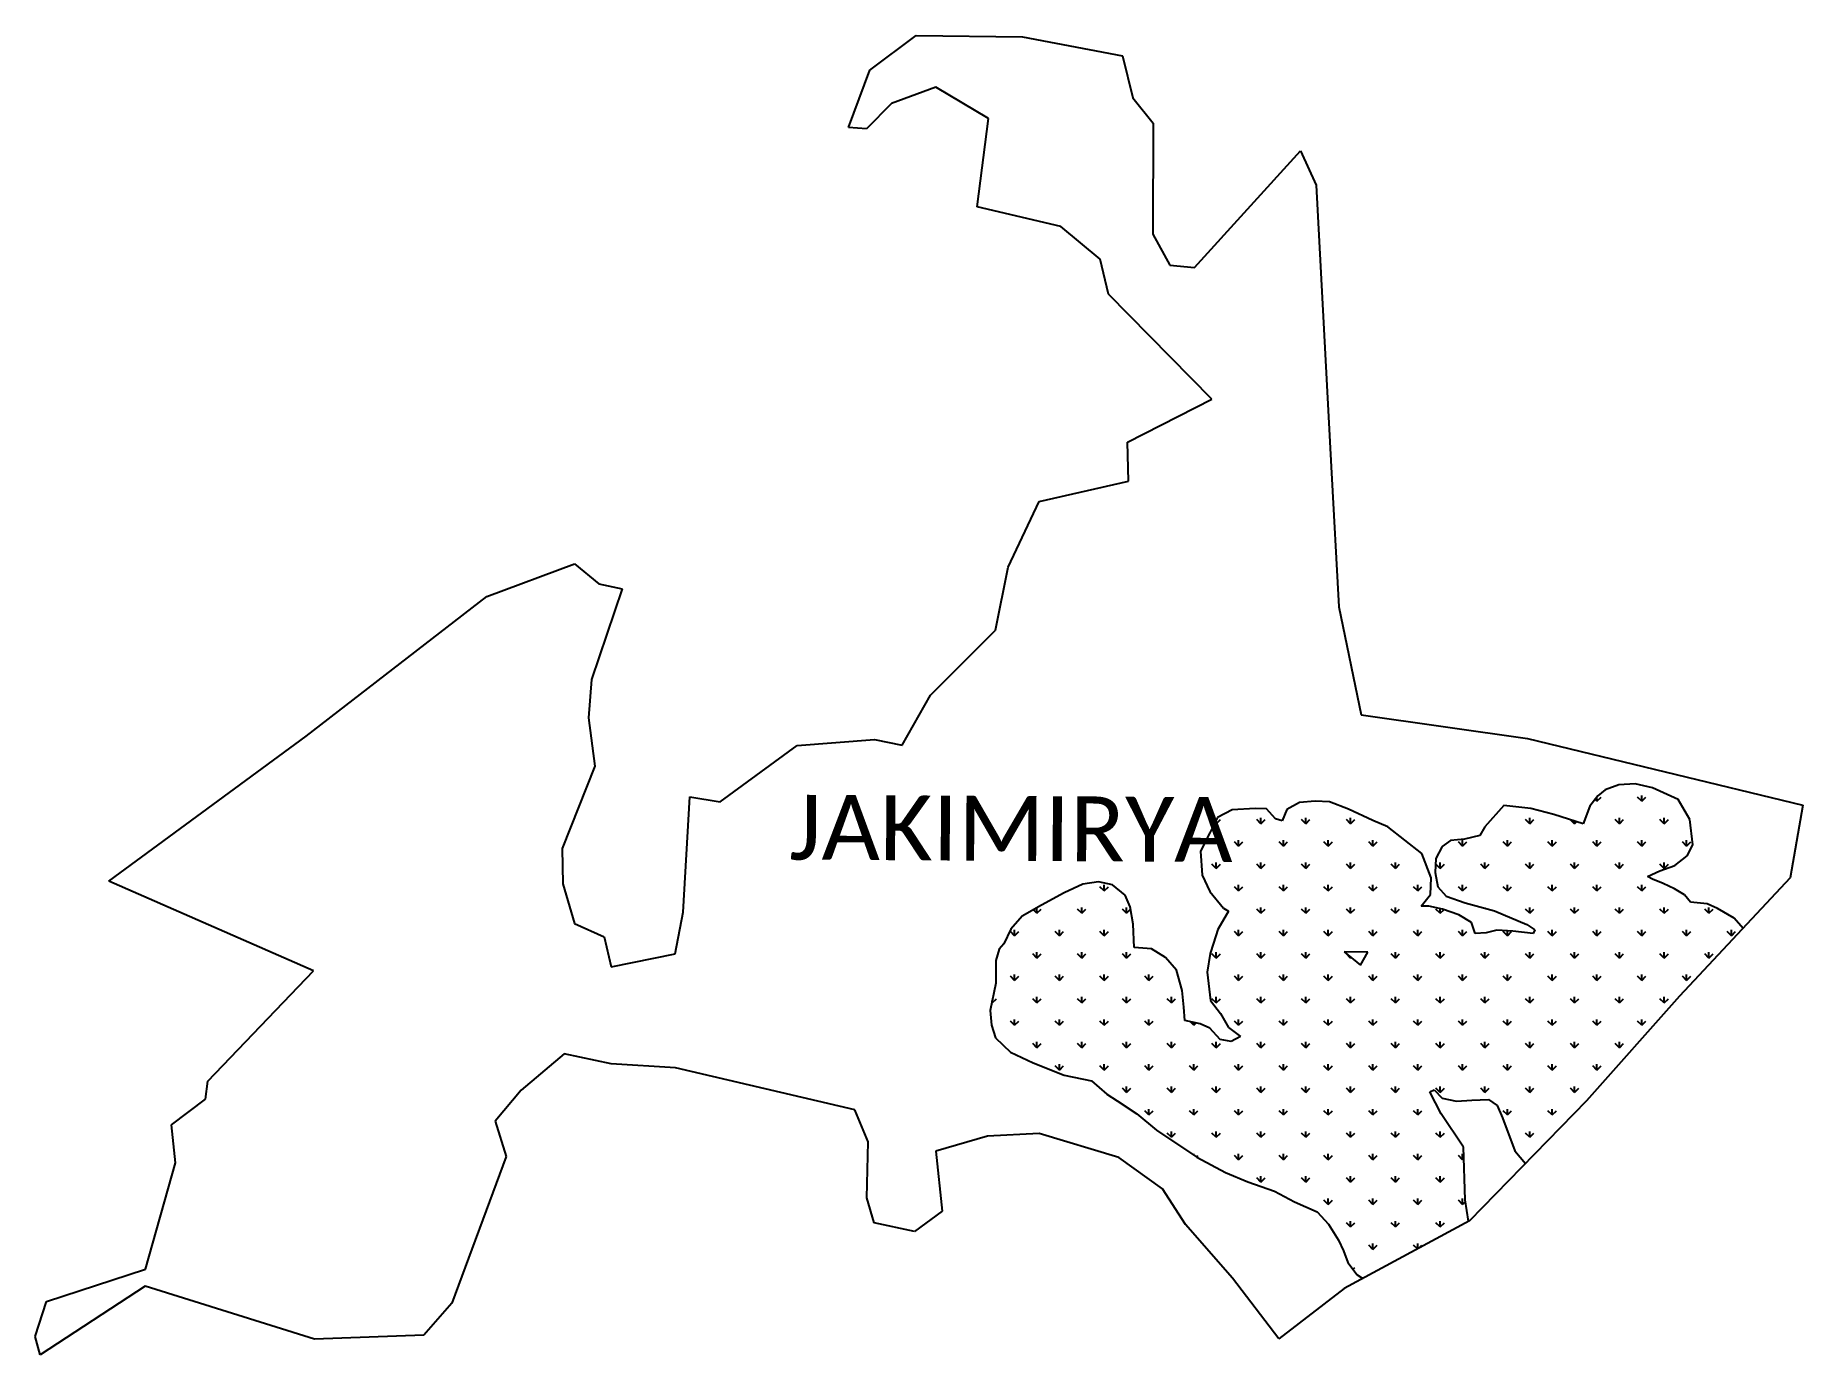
# Model space of a CAD drawing. Header units: metres. Extents: x 314786 to 317620, y 1882632 to 1884747.
import ezdxf

# ---------------------------------------------------------------- set-up
doc = ezdxf.new("R2010")
doc.units = ezdxf.units.M
for name, color, linetype in [('MANGROOVES', 112, 'Continuous'), ('village', 3, 'Continuous'), ('VILLAGE NAME', 250, 'Continuous')]:
    doc.layers.add(name, color=color, linetype=linetype)
doc.styles.add('MtXpl_Calibri', font='calibri.ttf')

msp = doc.modelspace()

# ---------------------------------------------------------------- linework, layer by layer
at = {"color": 3}
msp.add_line((316395.7, 1883999.5), (316539.4, 1884032.4), dxfattribs=at)
at = {"layer": 'MANGROOVES'}
for p, q in [((317303.5, 1883537.2), (317291.7, 1883527.4)), ((317325.6, 1883545.4), (317303.5, 1883537.2)), ((317351.9, 1883547.1), (317325.6, 1883545.4)), ((317379.5, 1883540.3), (317351.9, 1883547.1)), ((317420.7, 1883521.6), (317379.5, 1883540.3)), ((316705.6, 1883505.4), (316682, 1883492.9)), ((316742.2, 1883507.4), (316705.6, 1883505.4)), ((316760.5, 1883506.8), (316742.2, 1883507.4)), ((316774.9, 1883490.7), (316760.5, 1883506.8)), ((316792.9, 1883505.5), (316785.7, 1883487.8)), ((316813.6, 1883517.1), (316792.9, 1883505.5)), ((316838.5, 1883519.2), (316813.6, 1883517.1)), ((316861.5, 1883518.1), (316838.5, 1883519.2)), ((316892.1, 1883506.5), (316861.5, 1883518.1)), ((316930.8, 1883488.3), (316892.1, 1883506.5)), ((317140.9, 1883511.9), (317110.6, 1883477.9)), ((317184.1, 1883507.3), (317140.9, 1883511.9)), ((317221.5, 1883497.6), (317184.1, 1883507.3)), ((317278.9, 1883511.1), (317268.3, 1883482.6)), ((317291.7, 1883527.4), (317278.9, 1883511.1)), ((317439.6, 1883489.6), (317420.7, 1883521.6)), ((316682, 1883492.9), (316669.6, 1883468.2)), ((316785.7, 1883487.8), (316774.9, 1883490.7)), ((316955.2, 1883477.8), (316930.8, 1883488.3)), ((317009.7, 1883435.1), (316955.2, 1883477.8)), ((317110.6, 1883477.9), (317102.4, 1883464.3)), ((317268.3, 1883482.6), (317221.5, 1883497.6)), ((317444, 1883449.2), (317439.6, 1883489.6)), ((316669.6, 1883468.2), (316654.4, 1883438.8)), ((317042.2, 1883446.6), (317032.1, 1883427.4)), ((317055.4, 1883455.8), (317042.2, 1883446.6)), ((317077.9, 1883458.4), (317055.4, 1883455.8)), ((317102.4, 1883464.3), (317077.9, 1883458.4)), ((317435.1, 1883431.4), (317444, 1883449.2)), ((316654.4, 1883438.8), (316657.3, 1883400.6)), ((317024.4, 1883396.1), (317009.7, 1883435.1)), ((317032.1, 1883427.4), (317031, 1883404.9)), ((317415.1, 1883416.1), (317435.1, 1883431.4)), ((316491, 1883389.8), (316466, 1883386.2)), ((316513.3, 1883385.2), (316491, 1883389.8)), ((316657.3, 1883400.6), (316669.7, 1883374.2)), ((317023.2, 1883369.4), (317024.4, 1883396.1)), ((317031, 1883404.9), (317035, 1883381.9)), ((317371.6, 1883398.1), (317391.3, 1883407.2)), ((317379.2, 1883393.9), (317371.6, 1883398.1)), ((317396.4, 1883387.3), (317379.2, 1883393.9)), ((317391.3, 1883407.2), (317415.1, 1883416.1)), ((316436.2, 1883372.1), (316399.6, 1883352.1)), ((316466, 1883386.2), (316436.2, 1883372.1)), ((316533.7, 1883368.3), (316513.3, 1883385.2)), ((316541.8, 1883349.7), (316533.7, 1883368.3)), ((316669.7, 1883374.2), (316691.5, 1883347.8)), ((317008.5, 1883350.7), (317023.2, 1883369.4)), ((317035, 1883381.9), (317048.5, 1883366.8)), ((317048.5, 1883366.8), (317078.9, 1883356.2)), ((317414.7, 1883378.7), (317396.4, 1883387.3)), ((317430.8, 1883368.9), (317414.7, 1883378.7)), ((317440.6, 1883357.1), (317430.8, 1883368.9)), ((316368.4, 1883334.7), (316350.3, 1883314)), ((316399.6, 1883352.1), (316368.4, 1883334.7)), ((316546.6, 1883321.7), (316541.8, 1883349.7)), ((316699.5, 1883342.5), (316682.3, 1883313.2)), ((316691.5, 1883347.8), (316699.5, 1883342.5)), ((317020.7, 1883350.6), (317008.5, 1883350.7)), ((317042.7, 1883345.7), (317020.7, 1883350.6)), ((317068.9, 1883336.6), (317042.7, 1883345.7)), ((317089, 1883324.7), (317068.9, 1883336.6)), ((317078.9, 1883356.2), (317126.2, 1883343.1)), ((317126.2, 1883343.1), (317178.1, 1883321.1)), ((317467.2, 1883354.5), (317440.6, 1883357.1)), ((317483.8, 1883346.8), (317467.2, 1883354.5)), ((317510.3, 1883331.7), (317483.8, 1883346.8)), ((316350.3, 1883314), (316339, 1883290.6)), ((316548, 1883284.7), (316546.6, 1883321.7)), ((316682.3, 1883313.2), (316675.6, 1883291.2)), ((317094.9, 1883306.8), (317089, 1883324.7)), ((317112.7, 1883308.1), (317094.9, 1883306.8)), ((317129.7, 1883312.2), (317112.7, 1883308.1)), ((317155.5, 1883310.5), (317129.7, 1883312.2)), ((317188.3, 1883307), (317155.5, 1883310.5)), ((317178.1, 1883321.1), (317190.7, 1883313)), ((317190.7, 1883313), (317188.3, 1883307)), ((317524.6, 1883315.1), (317510.3, 1883331.7)), ((316331.5, 1883281.9), (316326.4, 1883263.7)), ((316339, 1883290.6), (316331.5, 1883281.9)), ((316576.2, 1883282.1), (316548, 1883284.7)), ((316598.4, 1883268.4), (316576.2, 1883282.1)), ((316675.6, 1883291.2), (316670.3, 1883274.8)), ((316885.1, 1883277.6), (316911.4, 1883255.9)), ((316923.2, 1883277.2), (316885.1, 1883277.6)), ((316911.4, 1883255.9), (316923.2, 1883277.2)), ((316326.4, 1883263.7), (316326.3, 1883227.5)), ((316616.2, 1883248.1), (316598.4, 1883268.4)), ((316625.1, 1883215.4), (316616.2, 1883248.1)), ((316670.3, 1883274.8), (316665.3, 1883244.8)), ((316326.3, 1883227.5), (316317.4, 1883183.4)), ((316665.3, 1883244.8), (316670.5, 1883199.5)), ((316627.8, 1883189), (316625.1, 1883215.4)), ((316670.5, 1883199.5), (316686.8, 1883178.7)), ((316317.4, 1883183.4), (316319.3, 1883160.2)), ((316629.7, 1883167.5), (316627.8, 1883189)), ((316654.3, 1883162), (316629.7, 1883167.5)), ((316686.8, 1883178.7), (316699.7, 1883156.1)), ((316319.3, 1883160.2), (316325.9, 1883139.6)), ((316325.9, 1883139.6), (316350.1, 1883116.8)), ((316669.8, 1883155.1), (316654.3, 1883162)), ((316686.4, 1883137), (316669.8, 1883155.1)), ((316703.7, 1883133.5), (316686.4, 1883137)), ((316699.7, 1883156.1), (316718.8, 1883141.8)), ((316718.8, 1883141.8), (316703.7, 1883133.5)), ((316350.1, 1883116.8), (316386.1, 1883099.6)), ((316386.1, 1883099.6), (316436.2, 1883079.8)), ((316436.2, 1883079.8), (316479.9, 1883070.6)), ((316479.9, 1883070.6), (316504.2, 1883049.2)), ((316504.2, 1883049.2), (316520.9, 1883038.4)), ((317022.2, 1883053.2), (317029.2, 1883056.3)), ((317040.6, 1883017.6), (317022.2, 1883053.2)), ((317029.2, 1883056.3), (317042.2, 1883042.8)), ((316520.9, 1883038.4), (316552.7, 1883017.6)), ((317042.2, 1883042.8), (317064.9, 1883038.2)), ((317064.9, 1883038.2), (317089.8, 1883039.5)), ((317089.8, 1883039.5), (317116.3, 1883040.7)), ((317116.3, 1883040.7), (317130.3, 1883031.3)), ((317130.3, 1883031.3), (317139.1, 1883011.6)), ((316552.7, 1883017.6), (316583.9, 1882991.5)), ((317076.3, 1882964.2), (317040.6, 1883017.6)), ((317139.1, 1883011.6), (317158.6, 1882958.5)), ((316583.9, 1882991.5), (316648.6, 1882948.2)), ((317079.1, 1882879.7), (317076.3, 1882964.2)), ((316648.6, 1882948.2), (316694.8, 1882923.7)), ((317158.6, 1882958.5), (317175.8, 1882938.3)), ((316694.8, 1882923.7), (316730.3, 1882908.7)), ((316730.3, 1882908.7), (316773.3, 1882893.9)), ((316773.3, 1882893.9), (316805.2, 1882876.9)), ((317084.5, 1882845.5), (317079.1, 1882879.7)), ((316805.2, 1882876.9), (316841.7, 1882860.8)), ((316841.7, 1882860.8), (316859.7, 1882841)), ((316859.7, 1882841), (316876, 1882815.3)), ((316876, 1882815.3), (316883.8, 1882797.9)), ((316883.8, 1882797.9), (316890.7, 1882779.3)), ((316890.7, 1882779.3), (316905.8, 1882759.8)), ((316905.8, 1882759.8), (316915.1, 1882754))]:
    msp.add_line(p, q, dxfattribs=at)
at = {"layer": 'MANGROOVES', "linetype": 'Continuous'}
for p, q in [((317290.4, 1883518.9), (317287.4, 1883521.9)), ((317290.4, 1883518.9), (317290.4, 1883525.8)), ((317290.4, 1883518.9), (317297.1, 1883525.7)), ((317362.3, 1883518.9), (317355.5, 1883525.7)), ((317362.3, 1883518.9), (317362.3, 1883528.4)), ((317362.3, 1883518.9), (317369, 1883525.7)), ((316679.8, 1883483), (316678, 1883484.8)), ((316679.8, 1883483), (316686.5, 1883489.7)), ((316679.8, 1883483), (316679.8, 1883488.3)), ((316751.6, 1883483), (316744.9, 1883489.7)), ((316751.6, 1883483), (316751.6, 1883492.5)), ((316751.6, 1883483), (316758.3, 1883489.7)), ((316823.4, 1883483), (316816.7, 1883489.7)), ((316823.4, 1883483), (316823.4, 1883492.5)), ((316823.4, 1883483), (316830.2, 1883489.7)), ((316895.3, 1883483), (316888.5, 1883489.7)), ((316895.3, 1883483), (316895.3, 1883492.5)), ((316895.3, 1883483), (316902, 1883489.7)), ((317182.6, 1883483), (317175.9, 1883489.7)), ((317182.6, 1883483), (317182.6, 1883492.5)), ((317182.6, 1883483), (317189.4, 1883489.7)), ((317254.5, 1883483), (317248.6, 1883488.9)), ((317254.5, 1883483), (317254.5, 1883487)), ((317254.5, 1883483), (317257.5, 1883486.1)), ((317326.3, 1883483), (317319.6, 1883489.7)), ((317326.3, 1883483), (317326.3, 1883492.5)), ((317326.3, 1883483), (317333.1, 1883489.7)), ((317398.2, 1883483), (317391.4, 1883489.7)), ((317398.2, 1883483), (317398.2, 1883492.5)), ((317398.2, 1883483), (317404.9, 1883489.7)), ((316715.7, 1883447.1), (316708.9, 1883453.8)), ((316715.7, 1883447.1), (316715.7, 1883456.6)), ((316715.7, 1883447.1), (316722.4, 1883453.8)), ((316787.5, 1883447.1), (316780.8, 1883453.8)), ((316787.5, 1883447.1), (316787.5, 1883456.6)), ((316787.5, 1883447.1), (316794.3, 1883453.8)), ((316859.4, 1883447.1), (316852.6, 1883453.8)), ((316859.4, 1883447.1), (316859.4, 1883456.6)), ((316859.4, 1883447.1), (316866.1, 1883453.8)), ((316931.2, 1883447.1), (316924.5, 1883453.8)), ((316931.2, 1883447.1), (316931.2, 1883456.6)), ((316931.2, 1883447.1), (316937.9, 1883453.8)), ((317074.9, 1883447.1), (317068.1, 1883453.8)), ((317074.9, 1883447.1), (317074.9, 1883456.6)), ((317074.9, 1883447.1), (317081.6, 1883453.8)), ((317146.7, 1883447.1), (317140, 1883453.8)), ((317146.7, 1883447.1), (317146.7, 1883456.6)), ((317146.7, 1883447.1), (317153.5, 1883453.8)), ((317218.6, 1883447.1), (317211.8, 1883453.8)), ((317218.6, 1883447.1), (317218.6, 1883456.6)), ((317218.6, 1883447.1), (317225.3, 1883453.8)), ((317290.4, 1883447.1), (317283.7, 1883453.8)), ((317290.4, 1883447.1), (317290.4, 1883456.6)), ((317290.4, 1883447.1), (317297.1, 1883453.8)), ((317362.3, 1883447.1), (317355.5, 1883453.8)), ((317362.3, 1883447.1), (317362.3, 1883456.6)), ((317362.3, 1883447.1), (317369, 1883453.8)), ((317434.1, 1883447.1), (317427.4, 1883453.8)), ((317434.1, 1883447.1), (317434.1, 1883456.6)), ((317434.1, 1883447.1), (317440.8, 1883453.8)), ((316679.8, 1883411.2), (316673, 1883417.9)), ((316679.8, 1883411.2), (316679.8, 1883420.7)), ((316679.8, 1883411.2), (316686.5, 1883417.9)), ((316751.6, 1883411.2), (316744.9, 1883417.9)), ((316751.6, 1883411.2), (316751.6, 1883420.7)), ((316751.6, 1883411.2), (316758.3, 1883417.9)), ((316823.4, 1883411.2), (316816.7, 1883417.9)), ((316823.4, 1883411.2), (316823.4, 1883420.7)), ((316823.4, 1883411.2), (316830.2, 1883417.9)), ((316895.3, 1883411.2), (316888.5, 1883417.9)), ((316895.3, 1883411.2), (316895.3, 1883420.7)), ((316895.3, 1883411.2), (316902, 1883417.9)), ((316967.1, 1883411.2), (316960.4, 1883417.9)), ((316967.1, 1883411.2), (316967.1, 1883420.7)), ((316967.1, 1883411.2), (316973.9, 1883417.9)), ((317039, 1883411.2), (317032.2, 1883417.9)), ((317039, 1883411.2), (317039, 1883420.7)), ((317039, 1883411.2), (317045.7, 1883417.9)), ((317110.8, 1883411.2), (317104.1, 1883417.9)), ((317110.8, 1883411.2), (317110.8, 1883420.7)), ((317110.8, 1883411.2), (317117.5, 1883417.9)), ((317182.6, 1883411.2), (317175.9, 1883417.9)), ((317182.6, 1883411.2), (317182.6, 1883420.7)), ((317182.6, 1883411.2), (317189.4, 1883417.9)), ((317254.5, 1883411.2), (317247.8, 1883417.9)), ((317254.5, 1883411.2), (317254.5, 1883420.7)), ((317254.5, 1883411.2), (317261.2, 1883417.9)), ((317326.3, 1883411.2), (317319.6, 1883417.9)), ((317326.3, 1883411.2), (317326.3, 1883420.7)), ((317326.3, 1883411.2), (317333.1, 1883417.9)), ((317398.2, 1883411.2), (317391.4, 1883417.9)), ((317398.2, 1883411.2), (317398.2, 1883420.7)), ((317398.2, 1883411.2), (317404.9, 1883417.9)), ((316500.1, 1883375.2), (316493.4, 1883382)), ((316500.1, 1883375.2), (316500.1, 1883384.8)), ((316500.1, 1883375.2), (316506.9, 1883382)), ((316715.7, 1883375.2), (316708.9, 1883382)), ((316715.7, 1883375.2), (316715.7, 1883384.8)), ((316715.7, 1883375.2), (316722.4, 1883382)), ((316787.5, 1883375.2), (316780.8, 1883382)), ((316787.5, 1883375.2), (316787.5, 1883384.8)), ((316787.5, 1883375.2), (316794.3, 1883382)), ((316859.4, 1883375.2), (316852.6, 1883382)), ((316859.4, 1883375.2), (316859.4, 1883384.8)), ((316859.4, 1883375.2), (316866.1, 1883382)), ((316931.2, 1883375.2), (316924.5, 1883382)), ((316931.2, 1883375.2), (316931.2, 1883384.8)), ((316931.2, 1883375.2), (316937.9, 1883382)), ((317003, 1883375.2), (316996.3, 1883382)), ((317003, 1883375.2), (317003, 1883384.8)), ((317003, 1883375.2), (317009.8, 1883382)), ((317074.9, 1883375.2), (317068.1, 1883382)), ((317074.9, 1883375.2), (317074.9, 1883384.8)), ((317074.9, 1883375.2), (317081.6, 1883382)), ((317146.7, 1883375.2), (317140, 1883382)), ((317146.7, 1883375.2), (317146.7, 1883384.8)), ((317146.7, 1883375.2), (317153.5, 1883382)), ((317218.6, 1883375.2), (317211.8, 1883382)), ((317218.6, 1883375.2), (317218.6, 1883384.8)), ((317218.6, 1883375.2), (317225.3, 1883382)), ((317290.4, 1883375.2), (317283.7, 1883382)), ((317290.4, 1883375.2), (317290.4, 1883384.8)), ((317290.4, 1883375.2), (317297.1, 1883382)), ((317362.3, 1883375.2), (317355.5, 1883382)), ((317362.3, 1883375.2), (317362.3, 1883384.8)), ((317362.3, 1883375.2), (317369, 1883382)), ((316392.4, 1883339.3), (316386.7, 1883345)), ((316392.4, 1883339.3), (316392.4, 1883348.1)), ((316392.4, 1883339.3), (316399.1, 1883346)), ((316464.2, 1883339.3), (316457.5, 1883346)), ((316464.2, 1883339.3), (316464.2, 1883348.8)), ((316464.2, 1883339.3), (316471, 1883346)), ((316536.1, 1883339.3), (316529.3, 1883346)), ((316536.1, 1883339.3), (316536.1, 1883348.8)), ((316536.1, 1883339.3), (316542.5, 1883345.7)), ((316751.6, 1883339.3), (316744.9, 1883346)), ((316751.6, 1883339.3), (316751.6, 1883348.8)), ((316751.6, 1883339.3), (316758.3, 1883346)), ((316823.4, 1883339.3), (316816.7, 1883346)), ((316823.4, 1883339.3), (316823.4, 1883348.8)), ((316823.4, 1883339.3), (316830.2, 1883346)), ((316895.3, 1883339.3), (316888.5, 1883346)), ((316895.3, 1883339.3), (316895.3, 1883348.8)), ((316895.3, 1883339.3), (316902, 1883346)), ((316967.1, 1883339.3), (316960.4, 1883346)), ((316967.1, 1883339.3), (316967.1, 1883348.8)), ((316967.1, 1883339.3), (316973.9, 1883346)), ((317039, 1883339.3), (317032.2, 1883346)), ((317039, 1883339.3), (317039, 1883346.6)), ((317039, 1883339.3), (317044.7, 1883345)), ((317110.8, 1883347.4), (317110.8, 1883348.8)), ((317117.1, 1883345.6), (317117.5, 1883346)), ((317182.6, 1883339.3), (317175.9, 1883346)), ((317182.6, 1883339.3), (317182.6, 1883348.8)), ((317182.6, 1883339.3), (317189.4, 1883346)), ((317254.5, 1883339.3), (317247.8, 1883346)), ((317254.5, 1883339.3), (317254.5, 1883348.8)), ((317254.5, 1883339.3), (317261.2, 1883346)), ((317326.3, 1883339.3), (317319.6, 1883346)), ((317326.3, 1883339.3), (317326.3, 1883348.8)), ((317326.3, 1883339.3), (317333.1, 1883346)), ((317398.2, 1883339.3), (317391.4, 1883346)), ((317398.2, 1883339.3), (317398.2, 1883348.8)), ((317398.2, 1883339.3), (317404.9, 1883346)), ((317470, 1883339.3), (317463.3, 1883346)), ((317470, 1883339.3), (317470, 1883348.8)), ((317470, 1883339.3), (317476.7, 1883346)), ((316356.5, 1883303.4), (316349.7, 1883310.1)), ((316356.5, 1883303.4), (316356.5, 1883312.9)), ((316356.5, 1883303.4), (316363.2, 1883310.1)), ((316428.3, 1883303.4), (316421.6, 1883310.1)), ((316428.3, 1883303.4), (316428.3, 1883312.9)), ((316428.3, 1883303.4), (316435, 1883310.1)), ((316500.1, 1883303.4), (316493.4, 1883310.1)), ((316500.1, 1883303.4), (316500.1, 1883312.9)), ((316500.1, 1883303.4), (316506.9, 1883310.1)), ((316715.7, 1883303.4), (316708.9, 1883310.1)), ((316715.7, 1883303.4), (316715.7, 1883312.9)), ((316715.7, 1883303.4), (316722.4, 1883310.1)), ((316787.5, 1883303.4), (316780.8, 1883310.1)), ((316787.5, 1883303.4), (316787.5, 1883312.9)), ((316787.5, 1883303.4), (316794.3, 1883310.1)), ((316859.4, 1883303.4), (316852.6, 1883310.1)), ((316859.4, 1883303.4), (316859.4, 1883312.9)), ((316859.4, 1883303.4), (316866.1, 1883310.1)), ((316931.2, 1883303.4), (316924.5, 1883310.1)), ((316931.2, 1883303.4), (316931.2, 1883312.9)), ((316931.2, 1883303.4), (316937.9, 1883310.1)), ((317003, 1883303.4), (316996.3, 1883310.1)), ((317003, 1883303.4), (317003, 1883312.9)), ((317003, 1883303.4), (317009.8, 1883310.1)), ((317074.9, 1883303.4), (317068.1, 1883310.1)), ((317074.9, 1883303.4), (317074.9, 1883312.9)), ((317074.9, 1883303.4), (317081.6, 1883310.1)), ((317146.7, 1883303.4), (317140, 1883310.1)), ((317146.7, 1883303.4), (317146.7, 1883311.1)), ((317146.7, 1883303.4), (317153.5, 1883310.1)), ((317218.6, 1883303.4), (317211.8, 1883310.1)), ((317218.6, 1883303.4), (317218.6, 1883312.9)), ((317218.6, 1883303.4), (317225.3, 1883310.1)), ((317290.4, 1883303.4), (317283.7, 1883310.1)), ((317290.4, 1883303.4), (317290.4, 1883312.9)), ((317290.4, 1883303.4), (317297.1, 1883310.1)), ((317362.3, 1883303.4), (317355.5, 1883310.1)), ((317362.3, 1883303.4), (317362.3, 1883312.9)), ((317362.3, 1883303.4), (317369, 1883310.1)), ((317434.1, 1883303.4), (317427.4, 1883310.1)), ((317434.1, 1883303.4), (317434.1, 1883312.9)), ((317434.1, 1883303.4), (317440.8, 1883310.1)), ((317505.9, 1883303.4), (317499.2, 1883310.1)), ((317505.9, 1883303.4), (317505.9, 1883312.9)), ((317505.9, 1883303.4), (317512.7, 1883310.1)), ((316392.4, 1883267.5), (316392.4, 1883277)), ((316464.2, 1883267.5), (316464.2, 1883277)), ((316536.1, 1883267.5), (316536.1, 1883277)), ((316679.8, 1883267.5), (316679.8, 1883277)), ((316751.6, 1883267.5), (316751.6, 1883277)), ((316823.4, 1883267.5), (316823.4, 1883277)), ((316967.1, 1883267.5), (316967.1, 1883277)), ((317039, 1883267.5), (317039, 1883277)), ((317110.8, 1883267.5), (317110.8, 1883277)), ((317182.6, 1883267.5), (317182.6, 1883277)), ((317254.5, 1883267.5), (317254.5, 1883277)), ((317326.3, 1883267.5), (317326.3, 1883277)), ((317398.2, 1883267.5), (317398.2, 1883277)), ((317470, 1883267.5), (317470, 1883277)), ((316392.4, 1883267.5), (316385.6, 1883274.2)), ((316392.4, 1883267.5), (316399.1, 1883274.2)), ((316464.2, 1883267.5), (316457.5, 1883274.2)), ((316464.2, 1883267.5), (316471, 1883274.2)), ((316536.1, 1883267.5), (316529.3, 1883274.2)), ((316536.1, 1883267.5), (316542.8, 1883274.2)), ((316679.8, 1883267.5), (316673, 1883274.2)), ((316679.8, 1883267.5), (316686.5, 1883274.2)), ((316751.6, 1883267.5), (316744.9, 1883274.2)), ((316751.6, 1883267.5), (316758.3, 1883274.2)), ((316823.4, 1883267.5), (316816.7, 1883274.2)), ((316823.4, 1883267.5), (316830.2, 1883274.2)), ((316895.3, 1883267.5), (316888.5, 1883274.2)), ((316895.3, 1883267.5), (316895.3, 1883269.2)), ((316895.3, 1883267.5), (316896.2, 1883268.4)), ((316967.1, 1883267.5), (316960.4, 1883274.2)), ((316967.1, 1883267.5), (316973.9, 1883274.2)), ((317039, 1883267.5), (317032.2, 1883274.2)), ((317039, 1883267.5), (317045.7, 1883274.2)), ((317110.8, 1883267.5), (317104.1, 1883274.2)), ((317110.8, 1883267.5), (317117.5, 1883274.2)), ((317182.6, 1883267.5), (317175.9, 1883274.2)), ((317182.6, 1883267.5), (317189.4, 1883274.2)), ((317254.5, 1883267.5), (317247.8, 1883274.2)), ((317254.5, 1883267.5), (317261.2, 1883274.2)), ((317326.3, 1883267.5), (317319.6, 1883274.2)), ((317326.3, 1883267.5), (317333.1, 1883274.2)), ((317398.2, 1883267.5), (317391.4, 1883274.2)), ((317398.2, 1883267.5), (317404.9, 1883274.2)), ((317470, 1883267.5), (317463.3, 1883274.2)), ((317470, 1883267.5), (317476.7, 1883274.2)), ((316356.5, 1883231.6), (316349.7, 1883238.3)), ((316356.5, 1883231.6), (316356.5, 1883241.1)), ((316356.5, 1883231.6), (316363.2, 1883238.3)), ((316428.3, 1883231.6), (316421.6, 1883238.3)), ((316428.3, 1883231.6), (316428.3, 1883241.1)), ((316428.3, 1883231.6), (316435, 1883238.3)), ((316500.1, 1883231.6), (316493.4, 1883238.3)), ((316500.1, 1883231.6), (316500.1, 1883241.1)), ((316500.1, 1883231.6), (316506.9, 1883238.3)), ((316572, 1883231.6), (316565.3, 1883238.3)), ((316572, 1883231.6), (316572, 1883241.1)), ((316572, 1883231.6), (316578.7, 1883238.3)), ((316715.7, 1883231.6), (316708.9, 1883238.3)), ((316715.7, 1883231.6), (316715.7, 1883241.1)), ((316715.7, 1883231.6), (316722.4, 1883238.3)), ((316787.5, 1883231.6), (316780.8, 1883238.3)), ((316787.5, 1883231.6), (316787.5, 1883241.1)), ((316787.5, 1883231.6), (316794.3, 1883238.3)), ((316859.4, 1883231.6), (316852.6, 1883238.3)), ((316859.4, 1883231.6), (316859.4, 1883241.1)), ((316859.4, 1883231.6), (316866.1, 1883238.3)), ((316931.2, 1883231.6), (316924.5, 1883238.3)), ((316931.2, 1883231.6), (316931.2, 1883241.1)), ((316931.2, 1883231.6), (316937.9, 1883238.3)), ((317003, 1883231.6), (316996.3, 1883238.3)), ((317003, 1883231.6), (317003, 1883241.1)), ((317003, 1883231.6), (317009.8, 1883238.3)), ((317074.9, 1883231.6), (317068.1, 1883238.3)), ((317074.9, 1883231.6), (317074.9, 1883241.1)), ((317074.9, 1883231.6), (317081.6, 1883238.3)), ((317146.7, 1883231.6), (317140, 1883238.3)), ((317146.7, 1883231.6), (317146.7, 1883241.1)), ((317146.7, 1883231.6), (317153.5, 1883238.3)), ((317218.6, 1883231.6), (317211.8, 1883238.3)), ((317218.6, 1883231.6), (317218.6, 1883241.1)), ((317218.6, 1883231.6), (317225.3, 1883238.3)), ((317290.4, 1883231.6), (317283.7, 1883238.3)), ((317290.4, 1883231.6), (317290.4, 1883241.1)), ((317290.4, 1883231.6), (317297.1, 1883238.3)), ((317362.3, 1883231.6), (317355.5, 1883238.3)), ((317362.3, 1883231.6), (317362.3, 1883241.1)), ((317362.3, 1883231.6), (317369, 1883238.3)), ((317434.1, 1883231.6), (317427.4, 1883238.3)), ((317434.1, 1883231.6), (317434.1, 1883241.1)), ((317434.1, 1883231.6), (317440.8, 1883238.3)), ((316320.5, 1883195.6), (316320, 1883196.2)), ((316320.5, 1883195.6), (316327.3, 1883202.4)), ((316320.5, 1883195.6), (316320.5, 1883198.8)), ((316392.4, 1883195.6), (316385.6, 1883202.4)), ((316392.4, 1883195.6), (316392.4, 1883205.2)), ((316392.4, 1883195.6), (316399.1, 1883202.4)), ((316464.2, 1883195.6), (316457.5, 1883202.4)), ((316464.2, 1883195.6), (316464.2, 1883205.2)), ((316464.2, 1883195.6), (316471, 1883202.4)), ((316536.1, 1883195.6), (316529.3, 1883202.4)), ((316536.1, 1883195.6), (316536.1, 1883205.2)), ((316536.1, 1883195.6), (316542.8, 1883202.4)), ((316607.9, 1883195.6), (316601.2, 1883202.4)), ((316607.9, 1883195.6), (316607.9, 1883205.2)), ((316607.9, 1883195.6), (316614.6, 1883202.4)), ((316679.8, 1883195.6), (316673, 1883202.4)), ((316679.8, 1883195.6), (316679.8, 1883205.2)), ((316679.8, 1883195.6), (316686.5, 1883202.4)), ((316751.6, 1883195.6), (316744.9, 1883202.4)), ((316751.6, 1883195.6), (316751.6, 1883205.2)), ((316751.6, 1883195.6), (316758.3, 1883202.4)), ((316823.4, 1883195.6), (316816.7, 1883202.4)), ((316823.4, 1883195.6), (316823.4, 1883205.2)), ((316823.4, 1883195.6), (316830.2, 1883202.4)), ((316895.3, 1883195.6), (316888.5, 1883202.4)), ((316895.3, 1883195.6), (316895.3, 1883205.2)), ((316895.3, 1883195.6), (316902, 1883202.4)), ((316967.1, 1883195.6), (316960.4, 1883202.4)), ((316967.1, 1883195.6), (316967.1, 1883205.2)), ((316967.1, 1883195.6), (316973.9, 1883202.4)), ((317039, 1883195.6), (317032.2, 1883202.4)), ((317039, 1883195.6), (317039, 1883205.2)), ((317039, 1883195.6), (317045.7, 1883202.4)), ((317110.8, 1883195.6), (317104.1, 1883202.4)), ((317110.8, 1883195.6), (317110.8, 1883205.2)), ((317110.8, 1883195.6), (317117.5, 1883202.4)), ((317182.6, 1883195.6), (317175.9, 1883202.4)), ((317182.6, 1883195.6), (317182.6, 1883205.2)), ((317182.6, 1883195.6), (317189.4, 1883202.4)), ((317254.5, 1883195.6), (317247.8, 1883202.4)), ((317254.5, 1883195.6), (317254.5, 1883205.2)), ((317254.5, 1883195.6), (317261.2, 1883202.4)), ((317326.3, 1883195.6), (317319.6, 1883202.4)), ((317326.3, 1883195.6), (317326.3, 1883205.2)), ((317326.3, 1883195.6), (317333.1, 1883202.4)), ((317398.2, 1883195.6), (317391.4, 1883202.4)), ((317398.2, 1883195.6), (317398.2, 1883205.2)), ((317398.2, 1883195.6), (317404.9, 1883202.4)), ((316356.5, 1883159.7), (316349.7, 1883166.4)), ((316356.5, 1883159.7), (316356.5, 1883169.2)), ((316356.5, 1883159.7), (316363.2, 1883166.4)), ((316428.3, 1883159.7), (316421.6, 1883166.4)), ((316428.3, 1883159.7), (316428.3, 1883169.2)), ((316428.3, 1883159.7), (316435, 1883166.4)), ((316500.1, 1883159.7), (316493.4, 1883166.4)), ((316500.1, 1883159.7), (316500.1, 1883169.2)), ((316500.1, 1883159.7), (316506.9, 1883166.4)), ((316572, 1883159.7), (316565.3, 1883166.4)), ((316572, 1883159.7), (316572, 1883169.2)), ((316572, 1883159.7), (316578.7, 1883166.4)), ((316643.8, 1883159.7), (316637.9, 1883165.7)), ((316643.8, 1883159.7), (316643.8, 1883164.3)), ((316643.8, 1883159.7), (316647.6, 1883163.5)), ((316715.7, 1883159.7), (316708.9, 1883166.4)), ((316715.7, 1883159.7), (316715.7, 1883169.2)), ((316715.7, 1883159.7), (316722.4, 1883166.4)), ((316787.5, 1883159.7), (316780.8, 1883166.4)), ((316787.5, 1883159.7), (316787.5, 1883169.2)), ((316787.5, 1883159.7), (316794.3, 1883166.4)), ((316859.4, 1883159.7), (316852.6, 1883166.4)), ((316859.4, 1883159.7), (316859.4, 1883169.2)), ((316859.4, 1883159.7), (316866.1, 1883166.4)), ((316931.2, 1883159.7), (316924.5, 1883166.4)), ((316931.2, 1883159.7), (316931.2, 1883169.2)), ((316931.2, 1883159.7), (316937.9, 1883166.4)), ((317003, 1883159.7), (316996.3, 1883166.4)), ((317003, 1883159.7), (317003, 1883169.2)), ((317003, 1883159.7), (317009.8, 1883166.4)), ((317074.9, 1883159.7), (317068.1, 1883166.4)), ((317074.9, 1883159.7), (317074.9, 1883169.2)), ((317074.9, 1883159.7), (317081.6, 1883166.4)), ((317146.7, 1883159.7), (317140, 1883166.4)), ((317146.7, 1883159.7), (317146.7, 1883169.2)), ((317146.7, 1883159.7), (317153.5, 1883166.4)), ((317218.6, 1883159.7), (317211.8, 1883166.4)), ((317218.6, 1883159.7), (317218.6, 1883169.2)), ((317218.6, 1883159.7), (317225.3, 1883166.4)), ((317290.4, 1883159.7), (317283.7, 1883166.4)), ((317290.4, 1883159.7), (317290.4, 1883169.2)), ((317290.4, 1883159.7), (317297.1, 1883166.4)), ((317362.3, 1883159.7), (317355.5, 1883166.4)), ((317362.3, 1883159.7), (317362.3, 1883169.2)), ((317362.3, 1883159.7), (317369, 1883166.4)), ((316392.4, 1883123.8), (316385.6, 1883130.5)), ((316392.4, 1883123.8), (316392.4, 1883133.3)), ((316392.4, 1883123.8), (316399.1, 1883130.5)), ((316464.2, 1883123.8), (316457.5, 1883130.5)), ((316464.2, 1883123.8), (316464.2, 1883133.3)), ((316464.2, 1883123.8), (316471, 1883130.5)), ((316536.1, 1883123.8), (316529.3, 1883130.5)), ((316536.1, 1883123.8), (316536.1, 1883133.3)), ((316536.1, 1883123.8), (316542.8, 1883130.5)), ((316607.9, 1883123.8), (316601.2, 1883130.5)), ((316607.9, 1883123.8), (316607.9, 1883133.3)), ((316607.9, 1883123.8), (316614.6, 1883130.5)), ((316679.8, 1883123.8), (316673, 1883130.5)), ((316679.8, 1883123.8), (316679.8, 1883133.3)), ((316679.8, 1883123.8), (316686.5, 1883130.5)), ((316751.6, 1883123.8), (316744.9, 1883130.5)), ((316751.6, 1883123.8), (316751.6, 1883133.3)), ((316751.6, 1883123.8), (316758.3, 1883130.5)), ((316823.4, 1883123.8), (316816.7, 1883130.5)), ((316823.4, 1883123.8), (316823.4, 1883133.3)), ((316823.4, 1883123.8), (316830.2, 1883130.5)), ((316895.3, 1883123.8), (316888.5, 1883130.5)), ((316895.3, 1883123.8), (316895.3, 1883133.3)), ((316895.3, 1883123.8), (316902, 1883130.5)), ((316967.1, 1883123.8), (316960.4, 1883130.5)), ((316967.1, 1883123.8), (316967.1, 1883133.3)), ((316967.1, 1883123.8), (316973.9, 1883130.5)), ((317039, 1883123.8), (317032.2, 1883130.5)), ((317039, 1883123.8), (317039, 1883133.3)), ((317039, 1883123.8), (317045.7, 1883130.5)), ((317110.8, 1883123.8), (317104.1, 1883130.5)), ((317110.8, 1883123.8), (317110.8, 1883133.3)), ((317110.8, 1883123.8), (317117.5, 1883130.5)), ((317182.6, 1883123.8), (317175.9, 1883130.5)), ((317182.6, 1883123.8), (317182.6, 1883133.3)), ((317182.6, 1883123.8), (317189.4, 1883130.5)), ((317254.5, 1883123.8), (317247.8, 1883130.5)), ((317254.5, 1883123.8), (317254.5, 1883133.3)), ((317254.5, 1883123.8), (317261.2, 1883130.5)), ((317326.3, 1883123.8), (317319.6, 1883130.5)), ((317326.3, 1883123.8), (317326.3, 1883133.3)), ((317326.3, 1883123.8), (317333.1, 1883130.5)), ((316428.3, 1883087.9), (316421.6, 1883094.6)), ((316428.3, 1883087.9), (316428.3, 1883097.4)), ((316428.3, 1883087.9), (316435, 1883094.6)), ((316500.1, 1883087.9), (316493.4, 1883094.6)), ((316500.1, 1883087.9), (316500.1, 1883097.4)), ((316500.1, 1883087.9), (316506.9, 1883094.6)), ((316572, 1883087.9), (316565.3, 1883094.6)), ((316572, 1883087.9), (316572, 1883097.4)), ((316572, 1883087.9), (316578.7, 1883094.6)), ((316643.8, 1883087.9), (316637.1, 1883094.6)), ((316643.8, 1883087.9), (316643.8, 1883097.4)), ((316643.8, 1883087.9), (316650.6, 1883094.6)), ((316715.7, 1883087.9), (316708.9, 1883094.6)), ((316715.7, 1883087.9), (316715.7, 1883097.4)), ((316715.7, 1883087.9), (316722.4, 1883094.6)), ((316787.5, 1883087.9), (316780.8, 1883094.6)), ((316787.5, 1883087.9), (316787.5, 1883097.4)), ((316787.5, 1883087.9), (316794.3, 1883094.6)), ((316859.4, 1883087.9), (316852.6, 1883094.6)), ((316859.4, 1883087.9), (316859.4, 1883097.4)), ((316859.4, 1883087.9), (316866.1, 1883094.6)), ((316931.2, 1883087.9), (316924.5, 1883094.6)), ((316931.2, 1883087.9), (316931.2, 1883097.4)), ((316931.2, 1883087.9), (316937.9, 1883094.6)), ((317003, 1883087.9), (316996.3, 1883094.6)), ((317003, 1883087.9), (317003, 1883097.4)), ((317003, 1883087.9), (317009.8, 1883094.6)), ((317074.9, 1883087.9), (317068.1, 1883094.6)), ((317074.9, 1883087.9), (317074.9, 1883097.4)), ((317074.9, 1883087.9), (317081.6, 1883094.6)), ((317146.7, 1883087.9), (317140, 1883094.6)), ((317146.7, 1883087.9), (317146.7, 1883097.4)), ((317146.7, 1883087.9), (317153.5, 1883094.6)), ((317218.6, 1883087.9), (317211.8, 1883094.6)), ((317218.6, 1883087.9), (317218.6, 1883097.4)), ((317218.6, 1883087.9), (317225.3, 1883094.6)), ((317290.4, 1883087.9), (317283.7, 1883094.6)), ((317290.4, 1883087.9), (317290.4, 1883097.4)), ((317290.4, 1883087.9), (317297.1, 1883094.6)), ((316536.1, 1883051.9), (316529.3, 1883058.7)), ((316536.1, 1883051.9), (316536.1, 1883061.5)), ((316536.1, 1883051.9), (316542.8, 1883058.7)), ((316607.9, 1883051.9), (316601.2, 1883058.7)), ((316607.9, 1883051.9), (316607.9, 1883061.5)), ((316607.9, 1883051.9), (316614.6, 1883058.7)), ((316679.8, 1883051.9), (316673, 1883058.7)), ((316679.8, 1883051.9), (316679.8, 1883061.5)), ((316679.8, 1883051.9), (316686.5, 1883058.7)), ((316751.6, 1883051.9), (316744.9, 1883058.7)), ((316751.6, 1883051.9), (316751.6, 1883061.5)), ((316751.6, 1883051.9), (316758.3, 1883058.7)), ((316823.4, 1883051.9), (316816.7, 1883058.7)), ((316823.4, 1883051.9), (316823.4, 1883061.5)), ((316823.4, 1883051.9), (316830.2, 1883058.7)), ((316895.3, 1883051.9), (316888.5, 1883058.7)), ((316895.3, 1883051.9), (316895.3, 1883061.5)), ((316895.3, 1883051.9), (316902, 1883058.7)), ((316967.1, 1883051.9), (316960.4, 1883058.7)), ((316967.1, 1883051.9), (316967.1, 1883061.5)), ((316967.1, 1883051.9), (316973.9, 1883058.7)), ((317039, 1883051.9), (317032.2, 1883058.7)), ((317039, 1883051.9), (317039, 1883061.5)), ((317039, 1883051.9), (317045.7, 1883058.7)), ((317110.8, 1883051.9), (317104.1, 1883058.7)), ((317110.8, 1883051.9), (317110.8, 1883061.5)), ((317110.8, 1883051.9), (317117.5, 1883058.7)), ((317182.6, 1883051.9), (317175.9, 1883058.7)), ((317182.6, 1883051.9), (317182.6, 1883061.5)), ((317182.6, 1883051.9), (317189.4, 1883058.7)), ((317254.5, 1883051.9), (317247.8, 1883058.7)), ((317254.5, 1883051.9), (317254.5, 1883061.5)), ((317254.5, 1883051.9), (317261.2, 1883058.7)), ((316572, 1883016), (316565.3, 1883022.8)), ((316572, 1883016), (316572, 1883025.5)), ((316572, 1883016), (316578.7, 1883022.8)), ((316643.8, 1883016), (316637.1, 1883022.8)), ((316643.8, 1883016), (316643.8, 1883025.5)), ((316643.8, 1883016), (316650.6, 1883022.8)), ((316715.7, 1883016), (316708.9, 1883022.8)), ((316715.7, 1883016), (316715.7, 1883025.5)), ((316715.7, 1883016), (316722.4, 1883022.8)), ((316787.5, 1883016), (316780.8, 1883022.8)), ((316787.5, 1883016), (316787.5, 1883025.5)), ((316787.5, 1883016), (316794.3, 1883022.8)), ((316859.4, 1883016), (316852.6, 1883022.8)), ((316859.4, 1883016), (316859.4, 1883025.5)), ((316859.4, 1883016), (316866.1, 1883022.8)), ((316931.2, 1883016), (316924.5, 1883022.8)), ((316931.2, 1883016), (316931.2, 1883025.5)), ((316931.2, 1883016), (316937.9, 1883022.8)), ((317003, 1883016), (316996.3, 1883022.8)), ((317003, 1883016), (317003, 1883025.5)), ((317003, 1883016), (317009.8, 1883022.8)), ((317146.7, 1883016), (317140, 1883022.8)), ((317146.7, 1883016), (317146.7, 1883025.5)), ((317146.7, 1883016), (317153.5, 1883022.8)), ((317218.6, 1883016), (317211.8, 1883022.8)), ((317218.6, 1883016), (317218.6, 1883025.5)), ((317218.6, 1883016), (317225.3, 1883022.8)), ((316607.9, 1882980.1), (316601.2, 1882986.8)), ((316607.9, 1882980.1), (316607.9, 1882989.6)), ((316607.9, 1882980.1), (316614.6, 1882986.8)), ((316679.8, 1882980.1), (316673, 1882986.8)), ((316679.8, 1882980.1), (316679.8, 1882989.6)), ((316679.8, 1882980.1), (316686.5, 1882986.8)), ((316751.6, 1882980.1), (316744.9, 1882986.8)), ((316751.6, 1882980.1), (316751.6, 1882989.6)), ((316751.6, 1882980.1), (316758.3, 1882986.8)), ((316823.4, 1882980.1), (316816.7, 1882986.8)), ((316823.4, 1882980.1), (316823.4, 1882989.6)), ((316823.4, 1882980.1), (316830.2, 1882986.8)), ((316895.3, 1882980.1), (316888.5, 1882986.8)), ((316895.3, 1882980.1), (316895.3, 1882989.6)), ((316895.3, 1882980.1), (316902, 1882986.8)), ((316967.1, 1882980.1), (316960.4, 1882986.8)), ((316967.1, 1882980.1), (316967.1, 1882989.6)), ((316967.1, 1882980.1), (316973.9, 1882986.8)), ((317039, 1882980.1), (317032.2, 1882986.8)), ((317039, 1882980.1), (317039, 1882989.6)), ((317039, 1882980.1), (317045.7, 1882986.8)), ((317182.6, 1882980.1), (317175.9, 1882986.8)), ((317182.6, 1882980.1), (317182.6, 1882989.6)), ((317182.6, 1882980.1), (317189.4, 1882986.8)), ((316643.8, 1882951.4), (316643.8, 1882953.7)), ((316648.1, 1882948.5), (316650.6, 1882950.9)), ((316715.7, 1882944.2), (316708.9, 1882950.9)), ((316715.7, 1882944.2), (316715.7, 1882953.7)), ((316715.7, 1882944.2), (316722.4, 1882950.9)), ((316787.5, 1882944.2), (316780.8, 1882950.9)), ((316787.5, 1882944.2), (316787.5, 1882953.7)), ((316787.5, 1882944.2), (316794.3, 1882950.9)), ((316859.4, 1882944.2), (316852.6, 1882950.9)), ((316859.4, 1882944.2), (316859.4, 1882953.7)), ((316859.4, 1882944.2), (316866.1, 1882950.9)), ((316931.2, 1882944.2), (316924.5, 1882950.9)), ((316931.2, 1882944.2), (316931.2, 1882953.7)), ((316931.2, 1882944.2), (316937.9, 1882950.9)), ((317003, 1882944.2), (316996.3, 1882950.9)), ((317003, 1882944.2), (317003, 1882953.7)), ((317003, 1882944.2), (317009.8, 1882950.9)), ((317074.9, 1882944.2), (317068.1, 1882950.9)), ((317074.9, 1882944.2), (317074.9, 1882953.7)), ((317074.9, 1882944.2), (317076.9, 1882946.2)), ((316751.6, 1882908.3), (316744.9, 1882915)), ((316751.6, 1882908.3), (316751.6, 1882917.8)), ((316751.6, 1882908.3), (316758.3, 1882915)), ((316823.4, 1882908.3), (316816.7, 1882915)), ((316823.4, 1882908.3), (316823.4, 1882917.8)), ((316823.4, 1882908.3), (316830.2, 1882915)), ((316895.3, 1882908.3), (316888.5, 1882915)), ((316895.3, 1882908.3), (316895.3, 1882917.8)), ((316895.3, 1882908.3), (316902, 1882915)), ((316967.1, 1882908.3), (316960.4, 1882915)), ((316967.1, 1882908.3), (316967.1, 1882917.8)), ((316967.1, 1882908.3), (316973.9, 1882915)), ((317039, 1882908.3), (317032.2, 1882915)), ((317039, 1882908.3), (317039, 1882917.8)), ((317039, 1882908.3), (317045.7, 1882915)), ((316859.4, 1882872.3), (316852.6, 1882879.1)), ((316859.4, 1882872.3), (316859.4, 1882881.9)), ((316859.4, 1882872.3), (316866.1, 1882879.1)), ((316931.2, 1882872.3), (316924.5, 1882879.1)), ((316931.2, 1882872.3), (316931.2, 1882881.9)), ((316931.2, 1882872.3), (316937.9, 1882879.1)), ((317003, 1882872.3), (316996.3, 1882879.1)), ((317003, 1882872.3), (317003, 1882881.9)), ((317003, 1882872.3), (317009.8, 1882879.1)), ((317074.9, 1882872.3), (317068.1, 1882879.1)), ((317074.9, 1882872.3), (317074.9, 1882881.9)), ((317074.9, 1882872.3), (317079.5, 1882877)), ((316895.3, 1882836.4), (316888.5, 1882843.2)), ((316895.3, 1882836.4), (316895.3, 1882845.9)), ((316895.3, 1882836.4), (316902, 1882843.2)), ((316967.1, 1882836.4), (316960.4, 1882843.2)), ((316967.1, 1882836.4), (316967.1, 1882845.9)), ((316967.1, 1882836.4), (316973.9, 1882843.2)), ((317039, 1882836.4), (317032.2, 1882843.2)), ((317039, 1882836.4), (317039, 1882845.9)), ((317039, 1882836.4), (317045.7, 1882843.2)), ((316931.2, 1882800.5), (316924.5, 1882807.2)), ((316931.2, 1882800.5), (316931.2, 1882810)), ((316931.2, 1882800.5), (316937.9, 1882807.2)), ((317002.4, 1882801.1), (316996.3, 1882807.2)), ((317003, 1882801.5), (317003, 1882810)), ((317005.2, 1882802.7), (317009.8, 1882807.2)), ((316895.3, 1882773.4), (316895.3, 1882774.1)), ((316899.1, 1882768.4), (316902, 1882771.3))]:
    msp.add_line(p, q, dxfattribs=at)
at = {"layer": 'village', "color": 3}
for p, q in [((316124.4, 1884691), (316198.6, 1884747)), ((316198.6, 1884747), (316369.3, 1884744.8)), ((316369.3, 1884744.8), (316529.3, 1884714.4)), ((316529.3, 1884714.4), (316546.2, 1884646.9)), ((316090.4, 1884599), (316124.4, 1884691)), ((316158.9, 1884637.9), (316119, 1884597)), ((316230, 1884664.1), (316158.9, 1884637.9)), ((316314.6, 1884613.6), (316230, 1884664.1)), ((316546.2, 1884646.9), (316578.6, 1884606.2)), ((316296.6, 1884472), (316314.6, 1884613.6)), ((316119, 1884597), (316090.4, 1884599)), ((316578.6, 1884606.2), (316578.4, 1884428.3)), ((316645.1, 1884374.7), (316815, 1884561.7)), ((316815, 1884561.7), (316840.3, 1884506.6)), ((316840.3, 1884506.6), (316864.3, 1884055.4)), ((316430.5, 1884440.7), (316296.6, 1884472)), ((316493.7, 1884387.9), (316430.5, 1884440.7)), ((316578.4, 1884428.3), (316605.2, 1884378.5)), ((316507.2, 1884331.8), (316493.7, 1884387.9)), ((316605.2, 1884378.5), (316645.1, 1884374.7)), ((316672.7, 1884163.6), (316507.2, 1884331.8)), ((316537.7, 1884094.5), (316672.7, 1884163.6)), ((316539.4, 1884032.4), (316537.7, 1884094.5)), ((316864.3, 1884055.4), (316876.2, 1883830.9)), ((316346.4, 1883894.4), (316395.7, 1883999.5)), ((315510.1, 1883847.4), (315650.5, 1883899.7)), ((315650.5, 1883899.7), (315689.9, 1883867.4)), ((316325.9, 1883793.1), (316346.4, 1883894.4)), ((315220.4, 1883623.5), (315510.1, 1883847.4)), ((315727, 1883859.7), (315678.2, 1883714.4)), ((315689.9, 1883867.4), (315727, 1883859.7)), ((316876.2, 1883830.9), (316912.5, 1883657.5)), ((316221.4, 1883689), (316325.9, 1883793.1)), ((315678.2, 1883714.4), (315673, 1883652.7)), ((316176, 1883608.7), (316221.4, 1883689)), ((315673, 1883652.7), (315683.2, 1883575.3)), ((316912.5, 1883657.5), (317179.2, 1883619.4)), ((314903.8, 1883390.8), (315220.4, 1883623.5)), ((316007.9, 1883608.1), (316131.6, 1883617.8)), ((316131.6, 1883617.8), (316176, 1883608.7)), ((317179.2, 1883619.4), (317620.3, 1883512.6)), ((315884.1, 1883517.8), (316007.9, 1883608.1)), ((315683.2, 1883575.3), (315630.9, 1883443.4)), ((315825.2, 1883340.9), (315835.7, 1883526.2)), ((315835.7, 1883526.2), (315884.1, 1883517.8)), ((317620.3, 1883512.6), (317600.5, 1883396)), ((315630.9, 1883443.4), (315631.9, 1883386.7)), ((315232.3, 1883246.8), (314903.8, 1883390.8)), ((317600.5, 1883396), (317422.8, 1883206.4)), ((315631.9, 1883386.7), (315650.9, 1883322.8)), ((315812, 1883274.1), (315825.2, 1883340.9)), ((315650.9, 1883322.8), (315698.5, 1883301.7)), ((315698.5, 1883301.7), (315709.5, 1883253.5)), ((315709.5, 1883253.5), (315812, 1883274.1)), ((315062.9, 1883069.9), (315232.3, 1883246.8)), ((317422.8, 1883206.4), (317273.7, 1883038.5)), ((315634, 1883113.8), (315565.2, 1883055.8)), ((315709.7, 1883097.9), (315634, 1883113.8)), ((315812.7, 1883091.3), (315709.7, 1883097.9)), ((316100.1, 1883024.2), (315812.7, 1883091.3)), ((315059.1, 1883041.3), (315062.9, 1883069.9)), ((315565.2, 1883055.8), (315523.3, 1883006.2)), ((315004.7, 1883000.3), (315059.1, 1883041.3)), ((316121.6, 1882972.8), (316100.1, 1883024.2)), ((317273.7, 1883038.5), (317086, 1882846.3)), ((315010.8, 1882939.4), (315004.7, 1883000.3)), ((315523.3, 1883006.2), (315541.3, 1882949.1)), ((316119.7, 1882883.2), (316121.6, 1882972.8)), ((316313, 1882982), (316230.4, 1882957.8)), ((316395.8, 1882986.4), (316313, 1882982)), ((316523.5, 1882947.6), (316395.8, 1882986.4)), ((314962.7, 1882768.8), (315010.8, 1882939.4)), ((315541.3, 1882949.1), (315453.8, 1882714)), ((316230.4, 1882957.8), (316240.2, 1882861.9)), ((316593.6, 1882897.3), (316523.5, 1882947.6)), ((316131.5, 1882843.1), (316119.7, 1882883.2)), ((316630.4, 1882840.2), (316593.6, 1882897.3)), ((316240.2, 1882861.9), (316196.1, 1882829.1)), ((316196.1, 1882829.1), (316131.5, 1882843.1)), ((316705.8, 1882754.1), (316630.4, 1882840.2)), ((317086, 1882846.3), (316884.8, 1882737.6)), ((314804, 1882716.7), (314962.7, 1882768.8)), ((314962.1, 1882741.3), (314793.7, 1882631.6)), ((315233.8, 1882656.3), (314962.1, 1882741.3)), ((316780.4, 1882657.2), (316705.8, 1882754.1)), ((316884.8, 1882737.6), (316780.4, 1882657.2)), ((314786.1, 1882660.6), (314804, 1882716.7)), ((315453.8, 1882714), (315409.3, 1882662.8)), ((314793.7, 1882631.6), (314786.1, 1882660.6)), ((315409.3, 1882662.8), (315233.8, 1882656.3))]:
    msp.add_line(p, q, dxfattribs=at)

# ---------------------------------------------------------------- texts
at = {"layer": 'VILLAGE NAME', "style": 'MtXpl_Calibri'}
msp.add_text('JAKIMIRYA', height=104.04, rotation=359.6762, dxfattribs=at).set_placement((315995, 1883425.4))

doc.saveas('drawing.dxf')
